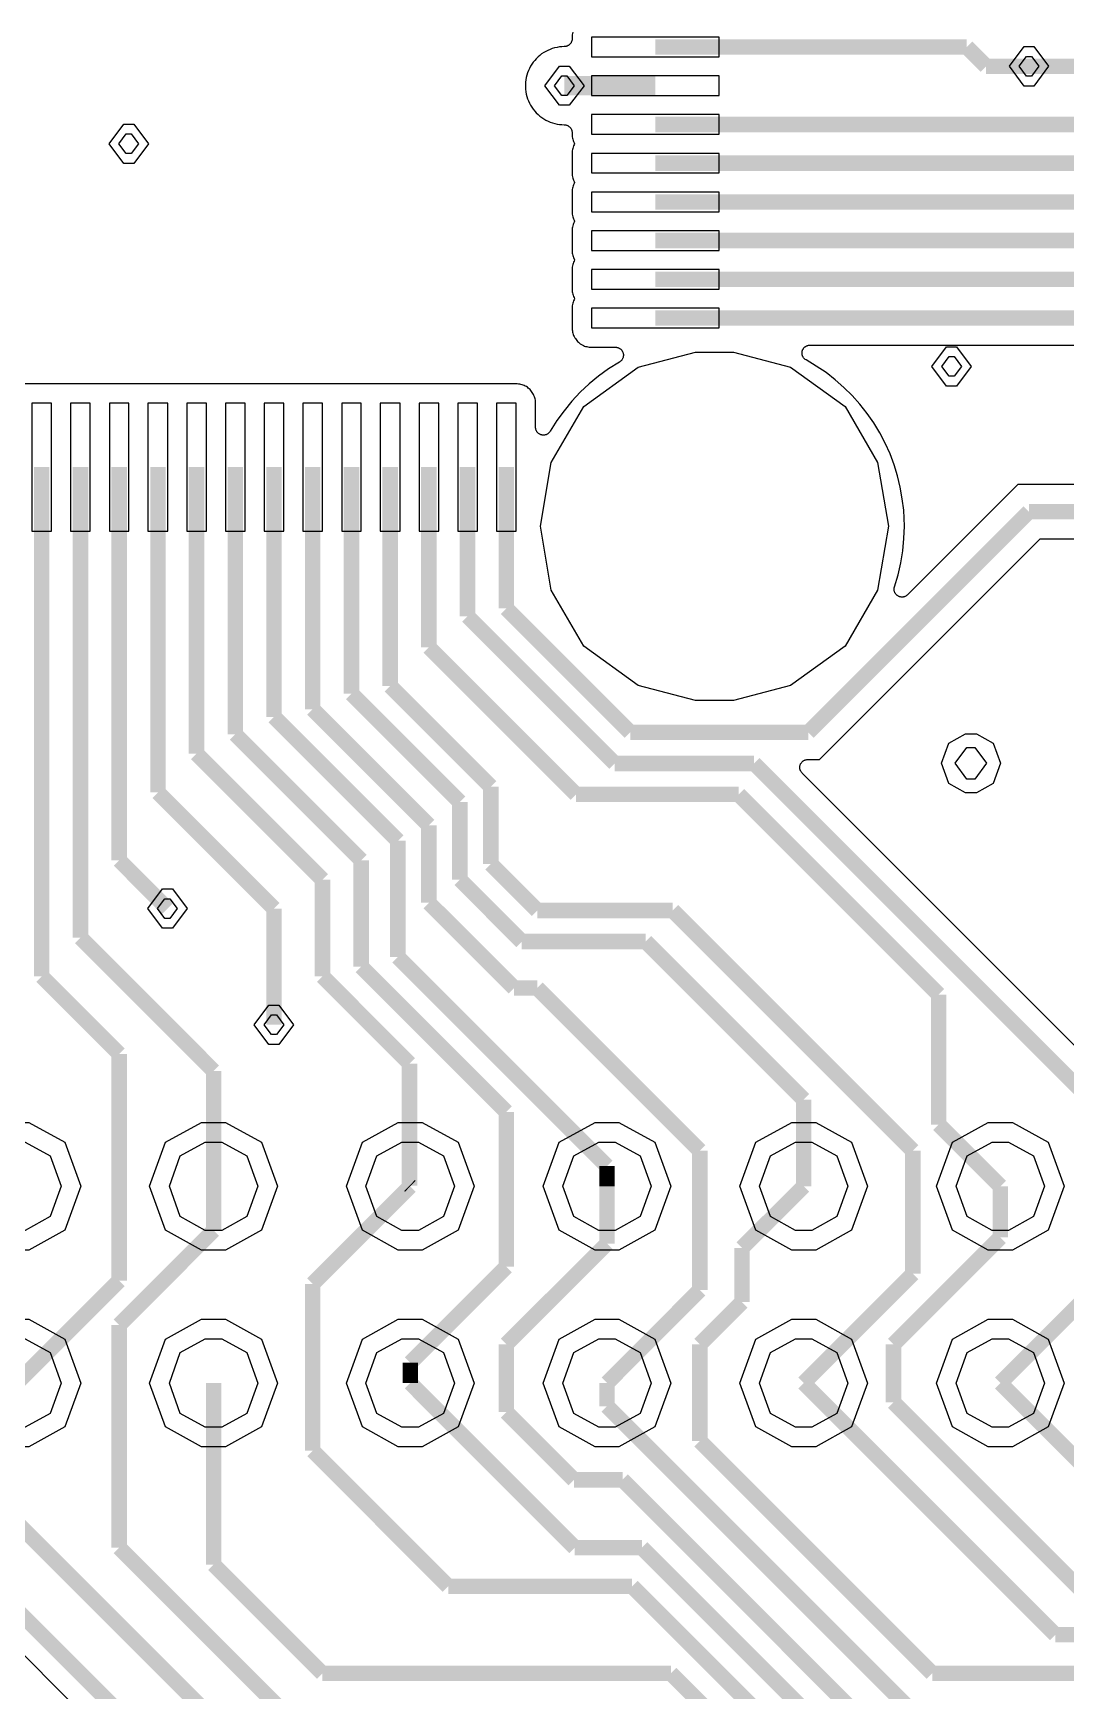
# Model space of a CAD drawing. Extents: x -0.15 to 4.85, y -1.33 to 3.4.
# Drawn here: x 2.692 to 3.218, y 0.473 to 1.316 of the extents above; entities that cross this region are included whole.
import ezdxf

# ---------------------------------------------------------------- set-up
doc = ezdxf.new("R2010")
doc.units = 0
doc.layers.get('0').update_dxf_attribs({"linetype": 'CONTINUOUS'})

msp = doc.modelspace()

# ---------------------------------------------------------------- linework, layer by layer
at = {"color": 0}
for points in [[(2.96681, 1.31655), (2.96669, 1.31595), (2.9666, 1.3153), (2.96654, 1.31471), (2.96649, 1.31406), (2.96649, 1.31324), (2.96649, 1.31286), (2.96649, 1.31259), (2.96643, 1.31237), (2.96637, 1.31216), (2.96626, 1.31189), (2.96621, 1.31167), (2.9661, 1.31145), (2.966, 1.31123), (2.96583, 1.31102), (2.96572, 1.3108), (2.96556, 1.31064), (2.9654, 1.31042), (2.96518, 1.31026), (2.96501, 1.3101), (2.96481, 1.30999), (2.96464, 1.30982), (2.96442, 1.30972), (2.96421, 1.30961), (2.96393, 1.3095), (2.96371, 1.30939), (2.9635, 1.30934), (2.96322, 1.30928), (2.96301, 1.30923), (2.96274, 1.30923), (2.96253, 1.30923), (2.96122, 1.30917), (2.96003, 1.30907), (2.95883, 1.30885), (2.95764, 1.30858), (2.95644, 1.30825), (2.95531, 1.30782), (2.95422, 1.30733), (2.95308, 1.30679), (2.95206, 1.30619), (2.95101, 1.30554), (2.9501, 1.30478), (2.94918, 1.30397), (2.94831, 1.3031), (2.9475, 1.30223), (2.94674, 1.30125), (2.94603, 1.30027), (2.94538, 1.29924), (2.94478, 1.29816), (2.94429, 1.29707), (2.94386, 1.29593), (2.94347, 1.29474), (2.94321, 1.29355), (2.94299, 1.29235), (2.94283, 1.29116), (2.94278, 1.28997), (2.94278, 1.28872), (2.94283, 1.28753), (2.94299, 1.28633), (2.94321, 1.28508), (2.94353, 1.28395), (2.94386, 1.28275), (2.94429, 1.28161), (2.94483, 1.28053), (2.94538, 1.27944), (2.94603, 1.27841), (2.94674, 1.27743), (2.9475, 1.27646), (2.94831, 1.27559), (2.94918, 1.27472), (2.9501, 1.27391), (2.95107, 1.2732), (2.95211, 1.2725), (2.95314, 1.2719), (2.95428, 1.27136), (2.95536, 1.27087), (2.9565, 1.27049), (2.95769, 1.27011), (2.95889, 1.26989), (2.96008, 1.26968), (2.96128, 1.26957), (2.96253, 1.26951), (2.9629, 1.26951), (2.96313, 1.26946), (2.96339, 1.26941), (2.96361, 1.26935), (2.96382, 1.2693), (2.9641, 1.26919), (2.96431, 1.26908), (2.96453, 1.26897), (2.96475, 1.26886), (2.9649, 1.2687), (2.96513, 1.26854), (2.96529, 1.26837), (2.96544, 1.26821), (2.96561, 1.26799), (2.96578, 1.26783), (2.96589, 1.26762), (2.96604, 1.2674), (2.96615, 1.26718), (2.96621, 1.26696), (2.96632, 1.26669), (2.96637, 1.26648), (2.96643, 1.26626), (2.96649, 1.26599), (2.96649, 1.26577), (2.96649, 1.2655), (2.96649, 1.26468), (2.96654, 1.26398), (2.9666, 1.26333), (2.96669, 1.26273), (2.96686, 1.26213), (2.96703, 1.26154), (2.96724, 1.26094), (2.96751, 1.2604), (2.96778, 1.25986), (2.96751, 1.25931), (2.96724, 1.25872), (2.96703, 1.25812), (2.96681, 1.25752), (2.96669, 1.25687), (2.9666, 1.25628), (2.96654, 1.25562), (2.96649, 1.25497), (2.96649, 1.24499), (2.96654, 1.24429), (2.9666, 1.24369), (2.96669, 1.24304), (2.96686, 1.24244), (2.96703, 1.24184), (2.96724, 1.2413), (2.96751, 1.24071), (2.96778, 1.24016), (2.96751, 1.23962), (2.96724, 1.23902), (2.96703, 1.23843), (2.96681, 1.23783), (2.96669, 1.23723), (2.9666, 1.23658), (2.96654, 1.23593), (2.96649, 1.23533), (2.96649, 1.2253), (2.96654, 1.22459), (2.9666, 1.224), (2.96669, 1.2234), (2.96686, 1.22275), (2.96703, 1.2222), (2.96724, 1.22161), (2.96751, 1.22101), (2.96778, 1.22047), (2.96751, 1.21993), (2.96724, 1.21933), (2.96703, 1.21873), (2.96681, 1.21814), (2.96669, 1.21754), (2.9666, 1.21689), (2.96654, 1.21624), (2.96649, 1.21564), (2.96649, 1.2056), (2.96654, 1.2049), (2.9666, 1.2043), (2.96669, 1.2037), (2.96686, 1.20311), (2.96703, 1.20251), (2.96724, 1.20191), (2.96751, 1.20137), (2.96778, 1.20078), (2.96751, 1.20023), (2.96724, 1.19963), (2.96703, 1.19904), (2.96681, 1.19844), (2.96669, 1.19784), (2.9666, 1.19719), (2.96654, 1.1966), (2.96649, 1.19595), (2.96649, 1.18596), (2.96654, 1.1852), (2.9666, 1.18461), (2.96669, 1.18401), (2.96686, 1.18341), (2.96703, 1.18282), (2.96724, 1.18222), (2.96751, 1.18168), (2.96778, 1.18108), (2.96751, 1.18054), (2.96724, 1.18), (2.96703, 1.1794), (2.96681, 1.17875), (2.96669, 1.17815), (2.9666, 1.1775), (2.96654, 1.1769), (2.96649, 1.17625), (2.96649, 1.16627), (2.96654, 1.16529), (2.96664, 1.1647), (2.96675, 1.1641), (2.96692, 1.1635), (2.96708, 1.16296), (2.96729, 1.16236), (2.96757, 1.16182), (2.96783, 1.16128), (2.96817, 1.16079), (2.96854, 1.1603), (2.96892, 1.15981), (2.96931, 1.15938), (2.96974, 1.15895), (2.97022, 1.15857), (2.97065, 1.15819), (2.97121, 1.15786), (2.97169, 1.15759), (2.97224, 1.15732), (2.97283, 1.15705), (2.97337, 1.15688), (2.97397, 1.15672), (2.97457, 1.15656), (2.97517, 1.1565), (2.97576, 1.15645), (2.97636, 1.1564), (2.98857, 1.1564), (2.989, 1.1564), (2.98921, 1.15634), (2.98949, 1.15629), (2.98971, 1.15623), (2.98992, 1.15618), (2.99014, 1.15607), (2.9904, 1.15596), (2.99062, 1.15585), (2.99079, 1.15574), (2.991, 1.15558), (2.99122, 1.15542), (2.99139, 1.15526), (2.99154, 1.15509), (2.99171, 1.15488), (2.99187, 1.15471), (2.99199, 1.1545), (2.99208, 1.15428), (2.99219, 1.15406), (2.99231, 1.15385), (2.99242, 1.15357), (2.99247, 1.15336), (2.99253, 1.15309), (2.99258, 1.15287), (2.99258, 1.1526), (2.99258, 1.15238), (2.99258, 1.15211), (2.99253, 1.15189), (2.99253, 1.15162), (2.99247, 1.1514), (2.99242, 1.15119), (2.99231, 1.15092), (2.99219, 1.1507), (2.99208, 1.15048), (2.99199, 1.15027), (2.99182, 1.15005), (2.99171, 1.14988), (2.99154, 1.14967), (2.99139, 1.14951), (2.99117, 1.14934), (2.991, 1.14918), (2.99079, 1.14902), (2.99057, 1.14891), (2.98493, 1.14538), (2.97993, 1.14175), (2.97511, 1.13779), (2.97061, 1.13355), (2.96632, 1.129), (2.96242, 1.12417), (2.95878, 1.11912), (2.95542, 1.11375), (2.95519, 1.11343), (2.95503, 1.11321), (2.95488, 1.11305), (2.95471, 1.11283), (2.95449, 1.11267), (2.95433, 1.1125), (2.95411, 1.1124), (2.95389, 1.11229), (2.95368, 1.11212), (2.95346, 1.11207), (2.95325, 1.11196), (2.95303, 1.11191), (2.95275, 1.11185), (2.95254, 1.1118), (2.95226, 1.11174), (2.95206, 1.11174), (2.95178, 1.11174), (2.95156, 1.11174), (2.95129, 1.1118), (2.95107, 1.11185), (2.95081, 1.11191), (2.95058, 1.11196), (2.95038, 1.11207), (2.95015, 1.11218), (2.94993, 1.11229), (2.94972, 1.11245), (2.9495, 1.11256), (2.94928, 1.11272), (2.94913, 1.11288), (2.94896, 1.11305), (2.94879, 1.11326), (2.94864, 1.11343), (2.94853, 1.11364), (2.94842, 1.11386), (2.94831, 1.11408), (2.94819, 1.11429), (2.94808, 1.11457), (2.94804, 1.11478), (2.94799, 1.11505), (2.94793, 1.11527), (2.94793, 1.11554), (2.94793, 1.11576), (2.94793, 1.12797), (2.94787, 1.12894), (2.94782, 1.12954), (2.94765, 1.13014), (2.94754, 1.13073), (2.94733, 1.13128), (2.94711, 1.13187), (2.94685, 1.13242), (2.94657, 1.13296), (2.94625, 1.13345), (2.94592, 1.13393), (2.94554, 1.13442), (2.94511, 1.13486), (2.94467, 1.13529), (2.94424, 1.13567), (2.94375, 1.13605), (2.94326, 1.13638), (2.94272, 1.13665), (2.94218, 1.13692), (2.94164, 1.13719), (2.94104, 1.13735), (2.94044, 1.13752), (2.9399, 1.13768), (2.93931, 1.13773), (2.93865, 1.13779), (2.93806, 1.13784), (2.66158, 1.13784)], [(3.53078, 1.08663), (3.1931, 1.08663), (3.13706, 1.03058), (3.13678, 1.03031), (3.13657, 1.03015), (3.13635, 1.03004), (3.13614, 1.02988), (3.13592, 1.02977), (3.13569, 1.02971), (3.13549, 1.02961), (3.13521, 1.02955), (3.135, 1.0295), (3.13478, 1.02944), (3.1345, 1.02944), (3.13424, 1.02944), (3.13401, 1.02944), (3.13375, 1.02944), (3.13353, 1.0295), (3.13331, 1.02955), (3.13304, 1.02961), (3.13282, 1.02966), (3.13261, 1.02977), (3.13239, 1.02988), (3.13217, 1.02998), (3.13196, 1.03015), (3.13174, 1.03026), (3.13157, 1.03042), (3.13136, 1.03064), (3.13119, 1.0308), (3.13103, 1.03096), (3.13093, 1.03118), (3.13076, 1.0314), (3.13065, 1.03161), (3.13054, 1.03183), (3.13049, 1.03205), (3.13037, 1.03226), (3.13033, 1.03253), (3.13028, 1.03275), (3.13022, 1.03302), (3.13022, 1.03324), (3.13022, 1.03351), (3.13022, 1.03373), (3.13028, 1.034), (3.13033, 1.03422), (3.13037, 1.03449), (3.13043, 1.0347), (3.13222, 1.04078), (3.13364, 1.04686), (3.13461, 1.05299), (3.13521, 1.05917), (3.13543, 1.06541), (3.1351, 1.07355), (3.1344, 1.07941), (3.13336, 1.08522), (3.13196, 1.09102), (3.13022, 1.09666), (3.12815, 1.1022), (3.12572, 1.10762), (3.12294, 1.11283), (3.11992, 1.11793), (3.11654, 1.12276), (3.11286, 1.12742), (3.10896, 1.13182), (3.10472, 1.136), (3.10028, 1.1399), (3.09561, 1.14354), (3.09067, 1.14685), (3.08546, 1.14994), (3.08508, 1.15021), (3.08486, 1.15037), (3.08469, 1.15054), (3.08454, 1.1507), (3.08432, 1.15086), (3.08421, 1.15108), (3.08406, 1.1513), (3.08394, 1.15146), (3.08383, 1.15168), (3.08372, 1.15195), (3.08361, 1.15216), (3.08356, 1.15238), (3.0835, 1.15265), (3.08346, 1.15287), (3.0834, 1.15309), (3.0834, 1.15336), (3.0834, 1.15363), (3.0834, 1.15385), (3.08346, 1.15412), (3.0835, 1.15433), (3.08356, 1.15455), (3.08361, 1.15482), (3.08372, 1.15504), (3.08383, 1.15526), (3.08394, 1.15547), (3.0841, 1.15569), (3.08421, 1.15591), (3.08437, 1.15607), (3.08454, 1.15623), (3.08469, 1.15645), (3.08492, 1.15661), (3.08508, 1.15672), (3.08529, 1.15688), (3.08551, 1.15699), (3.08574, 1.1571), (3.08594, 1.15721), (3.08622, 1.15726), (3.08643, 1.15737), (3.08671, 1.15743), (3.08693, 1.15743), (3.08719, 1.15748), (3.08742, 1.15748), (3.08742, 1.15748), (3.45883, 1.15748)], [(3.25196, 0.771467), (3.08346, 0.939978), (3.08324, 0.94025), (3.08307, 0.940413), (3.08292, 0.940629), (3.08281, 0.940846), (3.08269, 0.941064), (3.08258, 0.941281), (3.08247, 0.941497), (3.08242, 0.941768), (3.08236, 0.941986), (3.08232, 0.942257), (3.08232, 0.942474), (3.08226, 0.942746), (3.08226, 0.942963), (3.08232, 0.943233), (3.08232, 0.94345), (3.08236, 0.943722), (3.08242, 0.943939), (3.08253, 0.944156), (3.08258, 0.944426), (3.08269, 0.944644), (3.08281, 0.944861), (3.08296, 0.945078), (3.08307, 0.94524), (3.08324, 0.945458), (3.0834, 0.945621), (3.08361, 0.945783), (3.08378, 0.945946), (3.084, 0.946108), (3.08415, 0.946218), (3.08437, 0.946381), (3.0846, 0.946489), (3.08486, 0.946543), (3.08508, 0.946651), (3.08529, 0.946706), (3.08557, 0.94676), (3.08579, 0.946814), (3.08606, 0.946814), (3.08628, 0.946868), (3.09235, 0.946868), (3.20454, 1.05907), (3.6179, 1.05907)], [(2.77974, 0.399614), (2.61417, 0.565142)]]:
    msp.add_lwpolyline(points, dxfattribs=at)
for points in [[(2.97636, 1.30407), (3.04135, 1.30407), (3.04135, 1.31406), (2.97636, 1.31406), (2.97636, 1.30407)], [(3.19879, 1.30923), (3.20129, 1.30923), (3.20878, 1.29924), (3.20129, 1.28921), (3.19879, 1.28921), (3.19631, 1.28921), (3.18882, 1.29924), (3.19631, 1.30923), (3.19879, 1.30923)], [(2.96257, 1.29935), (2.96507, 1.29935), (2.97256, 1.28937), (2.96507, 1.27939), (2.96257, 1.27939), (2.96008, 1.27939), (2.9526, 1.28937), (2.96008, 1.29935), (2.96257, 1.29935)], [(2.97636, 1.28438), (3.04135, 1.28438), (3.04135, 1.29436), (2.97636, 1.29436), (2.97636, 1.28438)], [(2.97636, 1.26468), (3.04135, 1.26468), (3.04135, 1.27467), (2.97636, 1.27467), (2.97636, 1.26468)], [(2.74117, 1.26984), (2.74361, 1.26984), (2.7511, 1.25986), (2.74361, 1.24982), (2.74117, 1.24982), (2.73861, 1.24982), (2.73113, 1.25986), (2.73861, 1.26984), (2.74117, 1.26984)], [(2.97636, 1.24499), (3.04135, 1.24499), (3.04135, 1.25497), (2.97636, 1.25497), (2.97636, 1.24499)], [(2.97636, 1.2253), (3.04135, 1.2253), (3.04135, 1.23533), (2.97636, 1.23533), (2.97636, 1.2253)], [(2.97636, 1.2056), (3.04135, 1.2056), (3.04135, 1.21564), (2.97636, 1.21564), (2.97636, 1.2056)], [(2.97636, 1.18596), (3.04135, 1.18596), (3.04135, 1.19595), (2.97636, 1.19595), (2.97636, 1.18596)], [(2.97636, 1.16627), (3.04135, 1.16627), (3.04135, 1.17625), (2.97636, 1.17625), (2.97636, 1.16627)], [(3.15946, 1.15667), (3.16196, 1.15667), (3.16944, 1.14668), (3.16196, 1.13665), (3.15946, 1.13665), (3.15692, 1.13665), (3.14943, 1.14668), (3.15692, 1.15667), (3.15946, 1.15667)], [(3.03892, 1.1539), (3.04857, 1.1539), (3.0776, 1.1463), (3.10526, 1.12628), (3.12186, 1.09791), (3.1274, 1.06541), (3.12186, 1.03291), (3.10526, 1.00454), (3.0776, 0.984521), (3.04857, 0.976871), (3.03892, 0.976871), (3.02919, 0.976871), (3.00017, 0.984521), (2.9725, 1.00454), (2.9559, 1.03291), (2.95038, 1.06541), (2.9559, 1.09791), (2.9725, 1.12628), (3.00017, 1.1463), (3.02919, 1.1539), (3.03892, 1.1539)], [(2.70183, 1.06297), (2.70183, 1.12797), (2.69185, 1.12797), (2.69185, 1.06297), (2.70183, 1.06297)], [(2.72153, 1.06297), (2.72153, 1.12797), (2.71154, 1.12797), (2.71154, 1.06297), (2.72153, 1.06297)], [(2.74122, 1.06297), (2.74122, 1.12797), (2.73124, 1.12797), (2.73124, 1.06297), (2.74122, 1.06297)], [(2.76092, 1.06297), (2.76092, 1.12797), (2.75088, 1.12797), (2.75088, 1.06297), (2.76092, 1.06297)], [(2.78061, 1.06297), (2.78061, 1.12797), (2.77057, 1.12797), (2.77057, 1.06297), (2.78061, 1.06297)], [(2.80025, 1.06297), (2.80025, 1.12797), (2.79026, 1.12797), (2.79026, 1.06297), (2.80025, 1.06297)], [(2.81994, 1.06297), (2.81994, 1.12797), (2.80996, 1.12797), (2.80996, 1.06297), (2.81994, 1.06297)], [(2.83964, 1.06297), (2.83964, 1.12797), (2.82965, 1.12797), (2.82965, 1.06297), (2.83964, 1.06297)], [(2.85933, 1.06297), (2.85933, 1.12797), (2.84935, 1.12797), (2.84935, 1.06297), (2.85933, 1.06297)], [(2.87903, 1.06297), (2.87903, 1.12797), (2.86899, 1.12797), (2.86899, 1.06297), (2.87903, 1.06297)], [(2.89872, 1.06297), (2.89872, 1.12797), (2.88868, 1.12797), (2.88868, 1.06297), (2.89872, 1.06297)], [(2.91836, 1.06297), (2.91836, 1.12797), (2.90838, 1.12797), (2.90838, 1.06297), (2.91836, 1.06297)], [(2.93806, 1.06297), (2.93806, 1.12797), (2.92807, 1.12797), (2.92807, 1.06297), (2.93806, 1.06297)], [(3.16928, 0.959889), (3.17204, 0.959889), (3.18051, 0.955224), (3.18425, 0.944915), (3.18051, 0.934607), (3.17204, 0.929887), (3.16928, 0.929887), (3.16646, 0.929887), (3.15806, 0.934607), (3.15431, 0.944915), (3.15806, 0.955224), (3.16646, 0.959889), (3.16928, 0.959889)], [(2.76081, 0.881058), (2.76331, 0.881058), (2.77079, 0.871076), (2.76331, 0.861039), (2.76081, 0.861039), (2.75831, 0.861039), (2.75082, 0.871076), (2.75831, 0.881058), (2.76081, 0.881058)], [(2.81496, 0.822031), (2.81744, 0.822031), (2.82493, 0.812049), (2.81744, 0.802011), (2.81496, 0.802011), (2.8124, 0.802011), (2.80492, 0.812049), (2.8124, 0.822031), (2.81496, 0.822031)], [(2.68425, 0.762407), (2.69033, 0.762407), (2.70861, 0.752261), (2.71675, 0.729908), (2.70861, 0.707611), (2.69033, 0.697411), (2.68425, 0.697411), (2.67812, 0.697411), (2.65985, 0.707611), (2.65171, 0.729908), (2.65985, 0.752261), (2.67812, 0.762407), (2.68425, 0.762407)], [(2.78425, 0.762407), (2.79032, 0.762407), (2.80861, 0.752261), (2.81674, 0.729908), (2.80861, 0.707611), (2.79032, 0.697411), (2.78425, 0.697411), (2.77811, 0.697411), (2.75983, 0.707611), (2.75169, 0.729908), (2.75983, 0.752261), (2.77811, 0.762407), (2.78425, 0.762407)], [(2.88424, 0.762407), (2.89031, 0.762407), (2.9086, 0.752261), (2.91674, 0.729908), (2.9086, 0.707611), (2.89031, 0.697411), (2.88424, 0.697411), (2.8781, 0.697411), (2.85987, 0.707611), (2.85174, 0.729908), (2.85987, 0.752261), (2.8781, 0.762407), (2.88424, 0.762407)], [(2.98428, 0.762407), (2.99035, 0.762407), (3.00858, 0.752261), (3.01672, 0.729908), (3.00858, 0.707611), (2.99035, 0.697411), (2.98428, 0.697411), (2.97815, 0.697411), (2.95986, 0.707611), (2.95172, 0.729908), (2.95986, 0.752261), (2.97815, 0.762407), (2.98428, 0.762407)], [(3.08426, 0.762407), (3.09035, 0.762407), (3.10857, 0.752261), (3.11671, 0.729908), (3.10857, 0.707611), (3.09035, 0.697411), (3.08426, 0.697411), (3.07814, 0.697411), (3.05985, 0.707611), (3.05171, 0.729908), (3.05985, 0.752261), (3.07814, 0.762407), (3.08426, 0.762407)], [(3.18425, 0.762407), (3.19033, 0.762407), (3.20861, 0.752261), (3.21675, 0.729908), (3.20861, 0.707611), (3.19033, 0.697411), (3.18425, 0.697411), (3.17812, 0.697411), (3.15985, 0.707611), (3.15171, 0.729908), (3.15985, 0.752261), (3.17812, 0.762407), (3.18425, 0.762407)], [(2.68425, 0.662418), (2.69033, 0.662418), (2.70861, 0.652272), (2.71675, 0.629919), (2.70861, 0.607621), (2.69033, 0.597422), (2.68425, 0.597422), (2.67812, 0.597422), (2.65985, 0.607621), (2.65171, 0.629919), (2.65985, 0.652272), (2.67812, 0.662418), (2.68425, 0.662418)], [(2.78425, 0.662418), (2.79032, 0.662418), (2.80861, 0.652272), (2.81674, 0.629919), (2.80861, 0.607621), (2.79032, 0.597422), (2.78425, 0.597422), (2.77811, 0.597422), (2.75983, 0.607621), (2.75169, 0.629919), (2.75983, 0.652272), (2.77811, 0.662418), (2.78425, 0.662418)], [(2.88424, 0.662418), (2.89031, 0.662418), (2.9086, 0.652272), (2.91674, 0.629919), (2.9086, 0.607621), (2.89031, 0.597422), (2.88424, 0.597422), (2.8781, 0.597422), (2.85987, 0.607621), (2.85174, 0.629919), (2.85987, 0.652272), (2.8781, 0.662418), (2.88424, 0.662418)], [(2.98428, 0.662418), (2.99035, 0.662418), (3.00858, 0.652272), (3.01672, 0.629919), (3.00858, 0.607621), (2.99035, 0.597422), (2.98428, 0.597422), (2.97815, 0.597422), (2.95986, 0.607621), (2.95172, 0.629919), (2.95986, 0.652272), (2.97815, 0.662418), (2.98428, 0.662418)], [(3.08426, 0.662418), (3.09035, 0.662418), (3.10857, 0.652272), (3.11671, 0.629919), (3.10857, 0.607621), (3.09035, 0.597422), (3.08426, 0.597422), (3.07814, 0.597422), (3.05985, 0.607621), (3.05171, 0.629919), (3.05985, 0.652272), (3.07814, 0.662418), (3.08426, 0.662418)], [(3.18425, 0.662418), (3.19033, 0.662418), (3.20861, 0.652272), (3.21675, 0.629919), (3.20861, 0.607621), (3.19033, 0.597422), (3.18425, 0.597422), (3.17812, 0.597422), (3.15985, 0.607621), (3.15171, 0.629919), (3.15985, 0.652272), (3.17812, 0.662418), (3.18425, 0.662418)]]:
    msp.add_lwpolyline(points, close=True, dxfattribs=at)
for points, const_width in [([(3.00885, 1.30907), (3.16717, 1.30907)], 0.007874), ([(3.16717, 1.30907), (3.17699, 1.29919)], 0.007874), ([(3.17699, 1.29919), (3.19879, 1.29919)], 0.007874), ([(3.19879, 1.29919), (3.26769, 1.29919)], 0.007874), ([(3.00885, 1.28937), (2.96257, 1.28937)], 0.009842), ([(3.27757, 1.26968), (3.00885, 1.26968)], 0.007874), ([(3.29726, 1.24998), (3.00885, 1.24998)], 0.007874), ([(3.32678, 1.23029), (3.00885, 1.23029)], 0.007874), ([(3.3366, 1.21065), (3.00885, 1.21065)], 0.007874), ([(3.00885, 1.19095), (3.50392, 1.19095)], 0.007874), ([(3.46458, 1.17126), (3.00885, 1.17126)], 0.007874), ([(2.69685, 0.836625), (2.69685, 1.09547)], 0.007874), ([(2.71654, 0.856319), (2.71654, 1.09547)], 0.007874), ([(2.73624, 0.895653), (2.73624, 1.09547)], 0.007874), ([(2.75593, 0.930104), (2.75593, 1.09547)], 0.007874), ([(2.77557, 1.09547), (2.77557, 0.949799)], 0.007874), ([(2.79526, 1.09547), (2.79526, 0.959672)], 0.007874), ([(2.81496, 0.968515), (2.81496, 1.09547)], 0.007874), ([(2.83465, 1.09547), (2.83465, 0.972422)], 0.007874), ([(2.85433, 0.980289), (2.85433, 1.09547)], 0.007874), ([(2.87403, 0.984249), (2.87403, 1.09547)], 0.007874), ([(2.89368, 1.09547), (2.89368, 1.00394)], 0.007874), ([(2.91336, 1.09547), (2.91336, 1.01968)], 0.007874), ([(2.93306, 1.09547), (2.93306, 1.02364)], 0.007874), ([(3.0866, 0.960649), (3.19879, 1.07284)], 0.007874), ([(3.19879, 1.07284), (3.61221, 1.07284)], 0.007874), ([(2.91336, 1.01968), (2.98818, 0.944861)], 0.007874), ([(2.93306, 1.02364), (2.99606, 0.960649)], 0.007874), ([(2.89368, 1.00394), (2.96849, 0.929128)], 0.007874), ([(2.92519, 0.933087), (2.87403, 0.984249)], 0.007874), ([(2.90946, 0.925221), (2.85433, 0.980289)], 0.007874), ([(2.87794, 0.905528), (2.81496, 0.968515)], 0.007874), ([(2.83465, 0.972422), (2.89368, 0.913394)], 0.007874), ([(2.79526, 0.959672), (2.85928, 0.895653)], 0.007874), ([(2.99606, 0.960649), (3.0866, 0.960649)], 0.007874), ([(2.77557, 0.949799), (2.83958, 0.885833)], 0.007874), ([(2.98818, 0.944861), (3.05904, 0.944861)], 0.007874), ([(3.05904, 0.944861), (3.23818, 0.765771)], 0.007874), ([(2.92519, 0.8937), (2.92519, 0.933087)], 0.007874), ([(2.81496, 0.871076), (2.75593, 0.930104)], 0.007874), ([(2.90946, 0.885833), (2.90946, 0.925221)], 0.007874), ([(2.96849, 0.929128), (3.05117, 0.929128)], 0.007874), ([(3.05117, 0.929128), (3.1529, 0.827403)], 0.007874), ([(2.89368, 0.913394), (2.89368, 0.874006)], 0.007874), ([(2.87794, 0.846446), (2.87794, 0.905528)], 0.007874), ([(2.76081, 0.871076), (2.73624, 0.895653)], 0.007874), ([(2.85928, 0.895653), (2.85928, 0.841508)], 0.007874), ([(2.94879, 0.8701), (2.92519, 0.8937)], 0.007874), ([(2.83958, 0.885833), (2.83958, 0.836625)], 0.007874), ([(2.94093, 0.854313), (2.90946, 0.885833)], 0.007874), ([(2.89368, 0.874006), (2.93703, 0.830711)], 0.007874), ([(2.81496, 0.811994), (2.81496, 0.871076)], 0.007874), ([(3.01769, 0.8701), (2.94879, 0.8701)], 0.007874), ([(3.13976, 0.748029), (3.01769, 0.8701)], 0.007874), ([(2.78425, 0.788557), (2.71654, 0.856319)], 0.007874), ([(3.00392, 0.854313), (2.94093, 0.854313)], 0.007874), ([(3.08426, 0.774017), (3.00392, 0.854313)], 0.007874), ([(2.85928, 0.841508), (2.93306, 0.767724)], 0.007874), ([(2.98428, 0.740162), (2.87794, 0.846446)], 0.007874), ([(2.73624, 0.797238), (2.69685, 0.836625)], 0.007874), ([(2.83958, 0.836625), (2.88385, 0.7923)], 0.007874), ([(2.93703, 0.830711), (2.94879, 0.830711)], 0.007874), ([(2.94879, 0.830711), (3.03147, 0.748029)], 0.007874), ([(3.1529, 0.827403), (3.1529, 0.761267)], 0.007874), ([(2.73624, 0.681894), (2.73624, 0.797238)], 0.007874), ([(2.78425, 0.729908), (2.78425, 0.788557)], 0.007874), ([(2.88385, 0.7923), (2.88385, 0.730289)], 0.007874), ([(3.08426, 0.729908), (3.08426, 0.774017)], 0.007874), ([(2.93306, 0.767724), (2.93306, 0.689001)], 0.007874), ([(3.1529, 0.761267), (3.18425, 0.729908)], 0.007874), ([(3.03147, 0.748029), (3.03147, 0.677175)], 0.007874), ([(3.13976, 0.685421), (3.13976, 0.748029)], 0.007874), ([(2.98428, 0.729908), (2.98428, 0.740162)], 0.007874), ([(2.78425, 0.707503), (2.78425, 0.729908)], 0.007874), ([(2.88424, 0.729908), (2.83465, 0.680321)], 0.007874), ([(2.88385, 0.730289), (2.88424, 0.729908)], 0.007874), ([(2.98428, 0.729908), (2.98428, 0.700775)], 0.007874), ([(3.0529, 0.698604), (3.08426, 0.729908)], 0.007874), ([(3.18425, 0.729908), (3.18425, 0.703921)], 0.007874), ([(2.73624, 0.659433), (2.78425, 0.707503)], 0.007874), ([(3.18425, 0.703921), (3.12994, 0.649614)], 0.007874), ([(2.98428, 0.700775), (2.93306, 0.649614)], 0.007874), ([(3.0529, 0.671044), (3.0529, 0.698604)], 0.007874), ([(2.93306, 0.689001), (2.88424, 0.640174)], 0.007874), ([(2.68425, 0.629919), (2.73624, 0.681894)], 0.007874), ([(2.83465, 0.680321), (2.83465, 0.595468)], 0.007874), ([(3.08426, 0.629919), (3.13976, 0.685421)], 0.007874), ([(3.23818, 0.683847), (3.18425, 0.629919)], 0.007874), ([(3.03147, 0.677175), (2.98428, 0.629919)], 0.007874), ([(3.03147, 0.649614), (3.0529, 0.671044)], 0.007874), ([(2.73624, 0.546261), (2.73624, 0.659433)], 0.007874), ([(2.93306, 0.649614), (2.93306, 0.615162)], 0.007874), ([(3.03147, 0.600406), (3.03147, 0.649614)], 0.007874), ([(3.12994, 0.649614), (3.12994, 0.6201)], 0.007874), ([(2.88424, 0.640174), (2.88424, 0.629919)], 0.007874), ([(2.78425, 0.537581), (2.78425, 0.629919)], 0.007874), ([(2.88424, 0.629919), (2.96789, 0.546261)], 0.007874), ([(2.98428, 0.629919), (2.98428, 0.618093)], 0.007874), ([(3.21219, 0.50199), (3.08426, 0.629919)], 0.007874), ([(3.26297, 0.551197), (3.18425, 0.629919)], 0.007874), ([(3.12994, 0.6201), (3.22836, 0.521629)], 0.007874), ([(2.93306, 0.615162), (2.96751, 0.580711)], 0.007874), ([(2.98428, 0.618093), (3.14471, 0.457665)], 0.007874), ([(2.83465, 0.595468), (2.90354, 0.526567)], 0.007874), ([(3.14958, 0.482296), (3.03147, 0.600406)], 0.007874), ([(2.96751, 0.580711), (2.99214, 0.580711)], 0.007874), ([(2.99214, 0.580711), (3.13483, 0.437971)], 0.007874), ([(2.62794, 0.570892), (2.78544, 0.413394)], 0.007874), ([(2.68425, 0.558847), (2.81001, 0.433088)], 0.007874), ([(2.82971, 0.452782), (2.73624, 0.546261)], 0.007874), ([(2.96789, 0.546261), (3.00196, 0.546261)], 0.007874), ([(3.00196, 0.546261), (3.12994, 0.418331)], 0.007874), ([(2.83958, 0.482296), (2.78425, 0.537581)], 0.007874), ([(2.90354, 0.526567), (2.99703, 0.526567)], 0.007874), ([(2.99703, 0.526567), (3.15453, 0.369069)], 0.007874), ([(3.54824, 0.50199), (3.21219, 0.50199)], 0.007874), ([(3.01672, 0.482296), (2.83958, 0.482296)], 0.007874), ([(3.14958, 0.349429), (3.01672, 0.482296)], 0.007874), ([(3.53349, 0.482296), (3.14958, 0.482296)], 0.007874)]:
    msp.add_lwpolyline(points, dxfattribs=dict(at, const_width=const_width))
at = {"color": 7}
for points in [[(3.19879, 1.30424), (3.20004, 1.30424), (3.20379, 1.29924), (3.20004, 1.2942), (3.19879, 1.2942), (3.19754, 1.2942), (3.19381, 1.29924), (3.19754, 1.30424), (3.19879, 1.30424)], [(2.96257, 1.29436), (2.96382, 1.29436), (2.96757, 1.28937), (2.96382, 1.28438), (2.96257, 1.28438), (2.96133, 1.28438), (2.95758, 1.28937), (2.96133, 1.29436), (2.96257, 1.29436)], [(2.74117, 1.26485), (2.74236, 1.26485), (2.74611, 1.25986), (2.74236, 1.25487), (2.74117, 1.25487), (2.73986, 1.25487), (2.73613, 1.25986), (2.73986, 1.26485), (2.74117, 1.26485)], [(3.03892, 1.1539), (3.04857, 1.1539), (3.0776, 1.1463), (3.10526, 1.12628), (3.12186, 1.09791), (3.1274, 1.06541), (3.12186, 1.03291), (3.10526, 1.00454), (3.0776, 0.984521), (3.04857, 0.976871), (3.03892, 0.976871), (3.02919, 0.976871), (3.00017, 0.984521), (2.9725, 1.00454), (2.9559, 1.03291), (2.95038, 1.06541), (2.9559, 1.09791), (2.9725, 1.12628), (3.00017, 1.1463), (3.02919, 1.1539), (3.03892, 1.1539)], [(3.15946, 1.15168), (3.16071, 1.15168), (3.16446, 1.14668), (3.16071, 1.14164), (3.15946, 1.14164), (3.15815, 1.14164), (3.15442, 1.14668), (3.15815, 1.15168), (3.15946, 1.15168)], [(3.16928, 0.95289), (3.17124, 0.95289), (3.17725, 0.944915), (3.17124, 0.936886), (3.16928, 0.936886), (3.16728, 0.936886), (3.16131, 0.944915), (3.16728, 0.95289), (3.16928, 0.95289)], [(2.76081, 0.876068), (2.76206, 0.876068), (2.76579, 0.871076), (2.76206, 0.866085), (2.76081, 0.866085), (2.7595, 0.866085), (2.75576, 0.871076), (2.7595, 0.876068), (2.76081, 0.876068)], [(2.81496, 0.816986), (2.81619, 0.816986), (2.81994, 0.811994), (2.81619, 0.807003), (2.81496, 0.807003), (2.81365, 0.807003), (2.8099, 0.811994), (2.81365, 0.816986), (2.81496, 0.816986)], [(2.68425, 0.752424), (2.68843, 0.752424), (2.70113, 0.745425), (2.70672, 0.729963), (2.70113, 0.714501), (2.68843, 0.707447), (2.68425, 0.707447), (2.68003, 0.707447), (2.66733, 0.714501), (2.66174, 0.729963), (2.66733, 0.745425), (2.68003, 0.752424), (2.68425, 0.752424)], [(2.78425, 0.752424), (2.78842, 0.752424), (2.80111, 0.745425), (2.80671, 0.729963), (2.80111, 0.714501), (2.78842, 0.707447), (2.78425, 0.707447), (2.78001, 0.707447), (2.76732, 0.714501), (2.76174, 0.729963), (2.76732, 0.745425), (2.78001, 0.752424), (2.78425, 0.752424)], [(2.88424, 0.752424), (2.88842, 0.752424), (2.90111, 0.745425), (2.90669, 0.729963), (2.90111, 0.714501), (2.88842, 0.707447), (2.88424, 0.707447), (2.88, 0.707447), (2.86731, 0.714501), (2.86172, 0.729963), (2.86731, 0.745425), (2.88, 0.752424), (2.88424, 0.752424)], [(2.98428, 0.752424), (2.98846, 0.752424), (3.0011, 0.745425), (3.00674, 0.729963), (3.0011, 0.714501), (2.98846, 0.707447), (2.98428, 0.707447), (2.98004, 0.707447), (2.96735, 0.714501), (2.96176, 0.729963), (2.96735, 0.745425), (2.98004, 0.752424), (2.98428, 0.752424)], [(3.08426, 0.752424), (3.08844, 0.752424), (3.10114, 0.745425), (3.10672, 0.729963), (3.10114, 0.714501), (3.08844, 0.707447), (3.08426, 0.707447), (3.08003, 0.707447), (3.06733, 0.714501), (3.06175, 0.729963), (3.06733, 0.745425), (3.08003, 0.752424), (3.08426, 0.752424)], [(3.18425, 0.752424), (3.18843, 0.752424), (3.20113, 0.745425), (3.20672, 0.729963), (3.20113, 0.714501), (3.18843, 0.707447), (3.18425, 0.707447), (3.18003, 0.707447), (3.16733, 0.714501), (3.16174, 0.729963), (3.16733, 0.745425), (3.18003, 0.752424), (3.18425, 0.752424)], [(2.68425, 0.652435), (2.68843, 0.652435), (2.70113, 0.645436), (2.70672, 0.629919), (2.70113, 0.614457), (2.68843, 0.607404), (2.68425, 0.607404), (2.68003, 0.607404), (2.66733, 0.614457), (2.66174, 0.629919), (2.66733, 0.645436), (2.68003, 0.652435), (2.68425, 0.652435)], [(2.78425, 0.652435), (2.78842, 0.652435), (2.80111, 0.645436), (2.80671, 0.629919), (2.80111, 0.614457), (2.78842, 0.607404), (2.78425, 0.607404), (2.78001, 0.607404), (2.76732, 0.614457), (2.76174, 0.629919), (2.76732, 0.645436), (2.78001, 0.652435), (2.78425, 0.652435)], [(2.88424, 0.652435), (2.88842, 0.652435), (2.90111, 0.645436), (2.90669, 0.629919), (2.90111, 0.614457), (2.88842, 0.607404), (2.88424, 0.607404), (2.88, 0.607404), (2.86731, 0.614457), (2.86172, 0.629919), (2.86731, 0.645436), (2.88, 0.652435), (2.88424, 0.652435)], [(2.98428, 0.652435), (2.98846, 0.652435), (3.0011, 0.645436), (3.00674, 0.629919), (3.0011, 0.614457), (2.98846, 0.607404), (2.98428, 0.607404), (2.98004, 0.607404), (2.96735, 0.614457), (2.96176, 0.629919), (2.96735, 0.645436), (2.98004, 0.652435), (2.98428, 0.652435)], [(3.08426, 0.652435), (3.08844, 0.652435), (3.10114, 0.645436), (3.10672, 0.629919), (3.10114, 0.614457), (3.08844, 0.607404), (3.08426, 0.607404), (3.08003, 0.607404), (3.06733, 0.614457), (3.06175, 0.629919), (3.06733, 0.645436), (3.08003, 0.652435), (3.08426, 0.652435)], [(3.18425, 0.652435), (3.18843, 0.652435), (3.20113, 0.645436), (3.20672, 0.629919), (3.20113, 0.614457), (3.18843, 0.607404), (3.18425, 0.607404), (3.18003, 0.607404), (3.16733, 0.614457), (3.16174, 0.629919), (3.16733, 0.645436), (3.18003, 0.652435), (3.18425, 0.652435)]]:
    msp.add_lwpolyline(points, close=True, dxfattribs=at)

doc.saveas('drawing.dxf')
